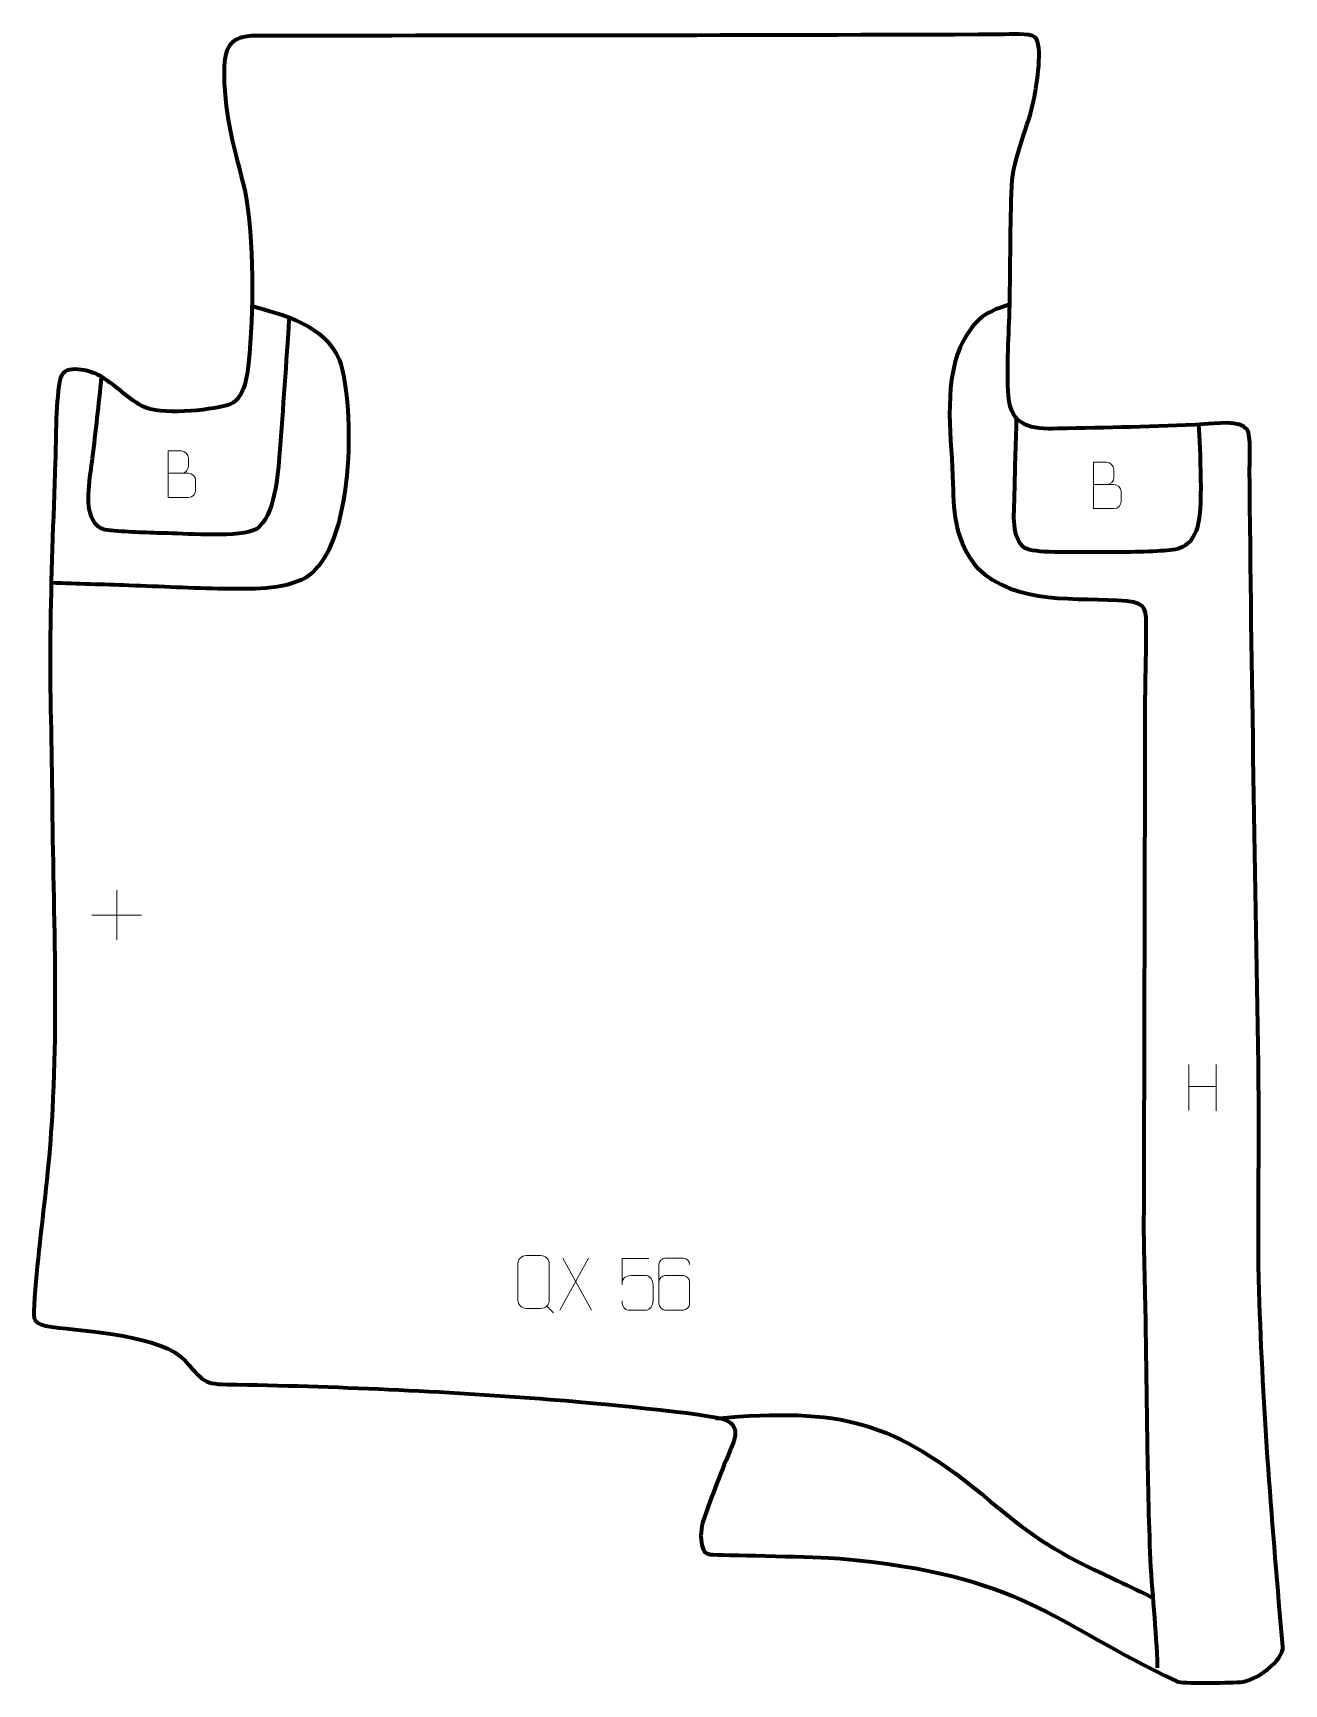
# Model space of a CAD drawing. Header units: millimetres. Extents: x 974 to 1577, y 278 to 1073.
import ezdxf

# ---------------------------------------------------------------- set-up
doc = ezdxf.new("R2010")
doc.units = ezdxf.units.MM
doc.header["$MEASUREMENT"] = 0
doc.layers.add('layer 2', color=7, linetype='Continuous')
doc.layers.add('layer 3', color=7, linetype='Continuous')

msp = doc.modelspace()

# ---------------------------------------------------------------- linework, layer by layer
at = {"layer": 'layer 2', "color": 142, "lineweight": 158}
for points, knots in [([(1079.2734, 941.3425), (1095.1981, 936.9813), (1114.7309, 931.9665), (1121.8568, 915.4133), (1121.8568, 915.4133), (1129.7149, 892.1066), (1129.0216, 824.9194), (1105.8555, 810.4962), (1105.8555, 810.4962), (1095.2903, 804.2388), (1078.4527, 804.9513), (1066.309, 805.048), (1066.309, 805.048), (1051.239, 805.1679), (1035.6567, 806.1219), (1020.5095, 806.6235), (1020.5095, 806.6235), (1008.1576, 807.0325), (995.8056, 807.4414), (983.4537, 807.8504)], [0, 0, 0, 0, 0.16666667, 0.16666667, 0.16666667, 0.16666667, 0.33333333, 0.33333333, 0.33333333, 0.33333333, 0.5, 0.5, 0.5, 0.5, 0.66666667, 0.66666667, 0.66666667, 0.66666667, 1, 1, 1, 1]), ([(1444.6528, 941.8583), (1431.2867, 937.9576), (1426.9377, 933.8468), (1420.8419, 921.3501), (1420.8419, 921.3501), (1412.4629, 901.7335), (1416.7816, 876.7503), (1417.2736, 855.7282), (1417.2736, 855.7282), (1417.6389, 840.1201), (1418.7857, 827.9798), (1428.7396, 815.2189), (1428.7396, 815.2189), (1447.9883, 796.7801), (1476.9311, 801.129), (1501.2189, 799.252), (1501.2189, 799.252), (1510.6355, 798.5243), (1510.1921, 794.0377), (1510.2536, 785.6674), (1510.2536, 785.6674), (1510.3007, 774.7895), (1509.8004, 763.8049), (1509.7781, 752.8373), (1509.7781, 752.8373), (1509.6062, 668.3779), (1509.3665, 583.9216), (1509.1244, 499.4625), (1509.1244, 499.4625), (1509.0887, 487.0043), (1509.5797, 473.9902), (1509.8137, 461.4743), (1509.8137, 461.4743), (1510.5629, 421.3902), (1510.6733, 380.9245), (1512.1371, 340.9051), (1512.1371, 340.9051), (1512.9214, 322.4696), (1515.2554, 303.8985), (1515.7182, 285.5508)], [0, 0, 0, 0, 0.09090909, 0.09090909, 0.09090909, 0.09090909, 0.18181818, 0.18181818, 0.18181818, 0.18181818, 0.27272727, 0.27272727, 0.27272727, 0.27272727, 0.36363636, 0.36363636, 0.36363636, 0.36363636, 0.45454545, 0.45454545, 0.45454545, 0.45454545, 0.54545455, 0.54545455, 0.54545455, 0.54545455, 0.63636364, 0.63636364, 0.63636364, 0.63636364, 0.72727273, 0.72727273, 0.72727273, 0.72727273, 0.81818182, 0.81818182, 0.81818182, 0.81818182, 1, 1, 1, 1]), ([(1097.7855, 935.7955), (1096.2147, 913.9915), (1094.8002, 892.0723), (1093.1205, 870.2923), (1093.1205, 870.2923), (1092.3869, 860.7805), (1090.7944, 839.3198), (1081.9377, 833.7963), (1081.9377, 833.7963), (1074.3385, 829.5442), (1049.2188, 831.5059), (1039.4483, 831.7426), (1039.4483, 831.7426), (1030.2059, 831.9666), (1021.0521, 832.2854), (1011.8324, 833.0261), (1011.8324, 833.0261), (1007.7063, 833.3749), (1005.6874, 834.0405), (1003.3453, 838.0141), (1003.3453, 838.0141), (999.0121, 845.3656), (1002.0769, 859.4575), (1003.0905, 867.8634), (1003.0905, 867.8634), (1004.6582, 880.8633), (1006.0335, 893.8877), (1007.4623, 906.9035)], [0, 0, 0, 0, 0.125, 0.125, 0.125, 0.125, 0.25, 0.25, 0.25, 0.25, 0.375, 0.375, 0.375, 0.375, 0.5, 0.5, 0.5, 0.5, 0.625, 0.625, 0.625, 0.625, 0.75, 0.75, 0.75, 0.75, 1, 1, 1, 1]), ([(1535.5961, 884.1284), (1535.9752, 872.5151), (1538.2423, 842.4275), (1534.4033, 832.8835), (1534.4033, 832.8835), (1530.6674, 823.5957), (1524.3882, 823.6612), (1515.6021, 823.1579), (1515.6021, 823.1579), (1504.682, 822.5323), (1492.3861, 822.6724), (1481.3454, 822.6635), (1481.3454, 822.6635), (1475.832, 822.6511), (1455.7135, 822.0565), (1451.9898, 824.6531), (1451.9898, 824.6531), (1445.2036, 829.3854), (1446.8282, 841.1629), (1446.9418, 848.5561), (1446.9418, 848.5561), (1447.1387, 861.3655), (1447.6958, 874.158), (1447.9536, 886.9652)], [0, 0, 0, 0, 0.14285714, 0.14285714, 0.14285714, 0.14285714, 0.28571429, 0.28571429, 0.28571429, 0.28571429, 0.42857143, 0.42857143, 0.42857143, 0.42857143, 0.57142857, 0.57142857, 0.57142857, 0.57142857, 0.71428571, 0.71428571, 0.71428571, 0.71428571, 1, 1, 1, 1]), ([(1303.1788, 405.6026), (1363.2773, 410.7222), (1388.5322, 405.0728), (1435.1333, 365.7925), (1435.1333, 365.7925), (1457.075, 347.4128), (1468.4453, 340.3309), (1494.449, 328.3799), (1494.449, 328.3799), (1500.4624, 325.6163), (1506.4303, 322.7873), (1512.3155, 319.7584), (1512.3155, 319.7584), (1512.3155, 319.7584), (1513.2069, 319.2996), (1513.2069, 319.2996)], [0, 0, 0, 0, 0.2, 0.2, 0.2, 0.2, 0.4, 0.4, 0.4, 0.4, 0.6, 0.6, 0.6, 0.6, 1, 1, 1, 1])]:
    msp.add_open_spline(points, degree=3, knots=knots, dxfattribs=at)
at = {"layer": 'layer 2', "color": 250, "lineweight": 9}
for points, knots in [([(1039.4495, 860.6428), (1042.7085, 860.6432), (1045.9679, 860.6432), (1049.2276, 860.6428), (1049.2276, 860.6428), (1050.9969, 860.6273), (1052.7198, 859.0723), (1052.7198, 857.2365), (1052.7198, 857.2365), (1052.7195, 856.2257), (1052.7195, 853.4944), (1052.7198, 852.4833), (1052.7198, 852.4833), (1052.7357, 850.8192), (1051.3544, 849.0154), (1049.275, 849.0306), (1049.275, 849.0306), (1046.015, 849.0309), (1042.7553, 849.0309), (1039.496, 849.0306), (1039.496, 849.0306), (1039.496, 856.481), (1039.496, 863.9311), (1039.496, 871.3809), (1039.496, 871.3809), (1041.6221, 871.3809), (1043.7485, 871.3809), (1045.875, 871.3809), (1045.875, 871.3809), (1047.3805, 871.3967), (1049.2585, 869.6855), (1049.2744, 867.9278), (1049.2744, 867.9278), (1049.274, 866.0772), (1049.274, 865.9465), (1049.2744, 864.0956), (1049.2744, 864.0956), (1049.2898, 862.245), (1047.6289, 860.6273), (1045.8285, 860.6428)], [0, 0, 0, 0, 0.09090909, 0.09090909, 0.09090909, 0.09090909, 0.18181818, 0.18181818, 0.18181818, 0.18181818, 0.27272727, 0.27272727, 0.27272727, 0.27272727, 0.36363636, 0.36363636, 0.36363636, 0.36363636, 0.45454545, 0.45454545, 0.45454545, 0.45454545, 0.54545455, 0.54545455, 0.54545455, 0.54545455, 0.63636364, 0.63636364, 0.63636364, 0.63636364, 0.72727273, 0.72727273, 0.72727273, 0.72727273, 0.81818182, 0.81818182, 0.81818182, 0.81818182, 1, 1, 1, 1]), ([(1485.0134, 855.2177), (1488.2724, 855.2181), (1491.5318, 855.2181), (1494.7915, 855.2177), (1494.7915, 855.2177), (1496.5608, 855.2022), (1498.2837, 853.6472), (1498.2837, 851.8114), (1498.2837, 851.8114), (1498.2834, 850.8006), (1498.2834, 848.0693), (1498.2837, 847.0582), (1498.2837, 847.0582), (1498.2996, 845.3941), (1496.9183, 843.5903), (1494.8389, 843.6055), (1494.8389, 843.6055), (1491.5789, 843.6058), (1488.3192, 843.6058), (1485.0599, 843.6055), (1485.0599, 843.6055), (1485.0599, 851.0559), (1485.0599, 858.506), (1485.0599, 865.9558), (1485.0599, 865.9558), (1487.186, 865.9558), (1489.3124, 865.9558), (1491.4389, 865.9558), (1491.4389, 865.9558), (1492.9444, 865.9716), (1494.8224, 864.2604), (1494.8383, 862.5027), (1494.8383, 862.5027), (1494.8379, 860.6521), (1494.8379, 860.5214), (1494.8383, 858.6705), (1494.8383, 858.6705), (1494.8537, 856.8199), (1493.1928, 855.2022), (1491.3924, 855.2177)], [0, 0, 0, 0, 0.09090909, 0.09090909, 0.09090909, 0.09090909, 0.18181818, 0.18181818, 0.18181818, 0.18181818, 0.27272727, 0.27272727, 0.27272727, 0.27272727, 0.36363636, 0.36363636, 0.36363636, 0.36363636, 0.45454545, 0.45454545, 0.45454545, 0.45454545, 0.54545455, 0.54545455, 0.54545455, 0.54545455, 0.63636364, 0.63636364, 0.63636364, 0.63636364, 0.72727273, 0.72727273, 0.72727273, 0.72727273, 0.81818182, 0.81818182, 0.81818182, 0.81818182, 1, 1, 1, 1]), ([(1211.8388, 483.9391), (1214.2066, 483.9391), (1216.5746, 483.9391), (1218.9426, 483.9391), (1218.9426, 483.9391), (1220.9244, 483.9753), (1222.9517, 482.4568), (1222.9788, 479.9752), (1222.9788, 479.9752), (1222.9785, 474.1246), (1222.9785, 468.2737), (1222.9788, 462.4223), (1222.9788, 462.4223), (1222.8366, 460.057), (1221.1291, 458.5507), (1218.9426, 458.5397), (1218.9426, 458.5397), (1216.5686, 458.5402), (1214.1948, 458.5402), (1211.8213, 458.5397), (1211.8213, 458.5397), (1209.8614, 458.4325), (1207.8536, 460.351), (1207.8651, 462.4047), (1207.8651, 462.4047), (1207.8654, 468.2787), (1207.8654, 474.1525), (1207.8651, 480.0259), (1207.8651, 480.0259), (1207.8694, 482.2025), (1209.6476, 483.9528), (1211.8388, 483.9391)], [0, 0, 0, 0, 0.11111111, 0.11111111, 0.11111111, 0.11111111, 0.22222222, 0.22222222, 0.22222222, 0.22222222, 0.33333333, 0.33333333, 0.33333333, 0.33333333, 0.44444444, 0.44444444, 0.44444444, 0.44444444, 0.55555556, 0.55555556, 0.55555556, 0.55555556, 0.66666667, 0.66666667, 0.66666667, 0.66666667, 0.77777778, 0.77777778, 0.77777778, 0.77777778, 1, 1, 1, 1]), ([(1270.8541, 482.6017), (1270.8541, 482.6017), (1258.0024, 482.6017), (1258.0024, 482.6017), (1258.0024, 482.6017), (1258.0027, 478.3711), (1258.0027, 474.1402), (1258.0024, 469.909), (1258.0024, 469.909), (1258.0021, 473.2191), (1259.6331, 474.2909), (1262.4451, 474.3514), (1262.4451, 474.3514), (1264.8847, 474.3517), (1267.3242, 474.3517), (1269.7634, 474.3514), (1269.7634, 474.3514), (1271.4132, 474.3582), (1272.8881, 471.9777), (1272.9166, 469.909), (1272.9166, 469.909), (1272.9163, 467.3217), (1272.9163, 464.7341), (1272.9166, 462.1464), (1272.9166, 462.1464), (1272.9628, 460.187), (1271.4634, 457.7507), (1269.8375, 457.6922), (1269.8375, 457.6922), (1267.881, 457.6925), (1262.986, 457.6925), (1261.029, 457.6922), (1261.029, 457.6922), (1259.1835, 457.6834), (1258.0764, 459.6482), (1258.0556, 462.1993)], [0, 0, 0, 0, 0.1, 0.1, 0.1, 0.1, 0.2, 0.2, 0.2, 0.2, 0.3, 0.3, 0.3, 0.3, 0.4, 0.4, 0.4, 0.4, 0.5, 0.5, 0.5, 0.5, 0.6, 0.6, 0.6, 0.6, 0.7, 0.7, 0.7, 0.7, 0.8, 0.8, 0.8, 0.8, 1, 1, 1, 1]), ([(1290.5545, 479.7262), (1290.5304, 481.0657), (1289.1742, 482.7189), (1287.6023, 482.6846), (1287.6023, 482.6846), (1284.6175, 482.6843), (1281.6323, 482.6843), (1278.6469, 482.6846), (1278.6469, 482.6846), (1277.4278, 482.6995), (1275.6996, 481.2619), (1275.6946, 479.7262), (1275.6946, 479.7262), (1275.6949, 473.3657), (1275.6949, 467.0049), (1275.6946, 460.6442), (1275.6946, 460.6442), (1275.6993, 459.4813), (1277.4278, 457.7102), (1278.6469, 457.6858), (1278.6469, 457.6858), (1281.6323, 457.6861), (1284.6175, 457.6861), (1287.6023, 457.6858), (1287.6023, 457.6858), (1288.8804, 457.7296), (1290.5501, 459.3441), (1290.5545, 460.6442), (1290.5545, 460.6442), (1290.5545, 464.2275), (1290.5545, 467.8106), (1290.5545, 471.3933), (1290.5545, 471.3933), (1290.516, 472.8715), (1288.9333, 474.3044), (1287.6023, 474.3024), (1287.6023, 474.3024), (1284.6175, 474.3027), (1281.6323, 474.3027), (1278.6469, 474.3024), (1278.6469, 474.3024), (1277.3174, 474.3074), (1275.6744, 472.8001), (1275.7161, 471.3716)], [0, 0, 0, 0, 0.08333333, 0.08333333, 0.08333333, 0.08333333, 0.16666667, 0.16666667, 0.16666667, 0.16666667, 0.25, 0.25, 0.25, 0.25, 0.33333333, 0.33333333, 0.33333333, 0.33333333, 0.41666667, 0.41666667, 0.41666667, 0.41666667, 0.5, 0.5, 0.5, 0.5, 0.58333333, 0.58333333, 0.58333333, 0.58333333, 0.66666667, 0.66666667, 0.66666667, 0.66666667, 0.75, 0.75, 0.75, 0.75, 0.83333333, 0.83333333, 0.83333333, 0.83333333, 1, 1, 1, 1])]:
    msp.add_open_spline(points, degree=3, knots=knots, dxfattribs=at)
for points in [[(1014.7047, 659.9071), (1014.7047, 659.9071), (1014.7047, 635.9292), (1014.7047, 635.9292)], [(1002.7158, 647.9181), (1002.7158, 647.9181), (1026.6937, 647.9181), (1026.6937, 647.9181)], [(1530.9549, 576.0104), (1530.9549, 576.0104), (1530.9549, 553.8177), (1530.9549, 553.8177)], [(1544.0706, 576.0104), (1544.0706, 576.0104), (1544.0706, 553.6601), (1544.0706, 553.6601)], [(1530.9724, 565.368), (1530.9724, 565.368), (1544.0706, 565.368), (1544.0706, 565.368)], [(1241.8378, 482.6621), (1241.8378, 482.6621), (1228.0972, 457.7663), (1228.0972, 457.7663)], [(1229.5518, 482.6621), (1229.5518, 482.6621), (1243.2924, 457.7086), (1243.2924, 457.7086)], [(1221.7689, 459.6377), (1221.7689, 459.6377), (1224.9791, 456.4308), (1224.9791, 456.4308)]]:
    msp.add_open_spline(points, degree=3, dxfattribs=at)
at = {"layer": 'layer 3', "color": 242, "lineweight": 158}
msp.add_open_spline([(1228.0415, 414.3454), (1176.8362, 418.515), (1124.2676, 420.9265), (1072.8983, 421.8689), (1072.8983, 421.8689), (1056.9425, 422.125), (1057.7827, 421.726), (1047.7896, 433.2052), (1047.7896, 433.2052), (1036.898, 445.6414), (999.7729, 447.5469), (983.4899, 449.6161), (983.4899, 449.6161), (974.4151, 450.9913), (974.4667, 452.5472), (974.9399, 460.1297), (974.9399, 460.1297), (976.1744, 479.9117), (978.8956, 500.4272), (981.0248, 520.21), (981.0248, 520.21), (987.507, 581.2903), (984.2231, 640.4399), (983.6508, 701.5553), (983.6508, 701.5553), (983.4423, 728.456), (982.4001, 755.6469), (982.7034, 782.4715), (982.7034, 782.4715), (983.0413, 810.1984), (984.1445, 838.421), (985.1307, 866.1587), (985.1307, 866.1587), (985.5118, 876.7374), (985.2637, 897.2206), (987.628, 906.5556), (987.628, 906.5556), (989.5635, 913.5919), (1002.014, 910.1457), (1006.4214, 907.6396), (1006.4214, 907.6396), (1013.5082, 903.6099), (1019.2998, 897.3301), (1026.9617, 892.9364), (1026.9617, 892.9364), (1036.0551, 888.3442), (1058.4282, 890.8821), (1068.2807, 893.4379), (1068.2807, 893.4379), (1076.0654, 896.0606), (1077.4388, 906.6112), (1078.1397, 913.6385), (1078.1397, 913.6385), (1080.5633, 937.9378), (1080.9501, 973.0638), (1076.3799, 996.8958), (1076.3799, 996.8958), (1071.3591, 1017.6884), (1066.7224, 1030.6159), (1066.4094, 1052.7093), (1066.4094, 1052.7093), (1066.5371, 1063.628), (1067.3754, 1070.3086), (1079.5581, 1071.2249), (1079.5581, 1071.2249), (1199.9387, 1071.4697), (1320.3203, 1071.3703), (1440.7002, 1071.904), (1440.7002, 1071.904), (1444.1521, 1071.9193), (1454.4958, 1072.6175), (1456.7821, 1070.6292), (1456.7821, 1070.6292), (1460.9683, 1066.9886), (1457.5374, 1047.2124), (1456.5337, 1041.7739), (1456.5337, 1041.7739), (1453.8842, 1027.4172), (1446.2231, 1013.2334), (1445.6554, 999.0258), (1445.6554, 999.0258), (1444.8976, 980.0634), (1445.022, 960.678), (1444.6382, 941.6526), (1444.6382, 941.6526), (1444.3452, 927.5781), (1443.1094, 911.6933), (1444.0864, 897.869), (1444.0864, 897.869), (1445.2239, 882.9269), (1455.1283, 881.8751), (1467.78, 882.1187), (1467.78, 882.1187), (1491.1888, 882.6587), (1514.941, 882.8777), (1538.289, 884.2298), (1538.289, 884.2298), (1542.9884, 884.5247), (1556.0839, 886.4129), (1558.946, 881.7956), (1558.946, 881.7956), (1560.9062, 878.6335), (1560.1229, 867.0273), (1560.1559, 863.025), (1560.1559, 863.025), (1560.9704, 764.2143), (1563.0417, 665.416), (1564.4944, 566.6135), (1564.4944, 566.6135), (1564.9815, 533.3287), (1563.8051, 499.9472), (1564.7627, 466.7668), (1564.7627, 466.7668), (1566.4546, 409.7576), (1571.1414, 352.6771), (1576.1229, 295.6529), (1576.1229, 295.6529), (1576.6922, 289.1357), (1562.9449, 278.8596), (1555.6921, 278.5969), (1555.6921, 278.5969), (1548.4393, 278.3342), (1527.7176, 277.7006), (1524.9901, 278.9895), (1524.9901, 278.9895), (1464.5687, 307.5416), (1451.0486, 330.3877), (1362.8028, 338.0775), (1362.8028, 338.0775), (1351.4397, 339.0676), (1311.8939, 339.6238), (1301.6458, 340.0005), (1301.6458, 340.0005), (1298.0869, 340.1311), (1297.3296, 341.3155), (1296.5574, 344.1295), (1296.5574, 344.1295), (1295.4801, 348.0552), (1296.1149, 353.5398), (1297.0481, 356.2576), (1297.0481, 356.2576), (1301.2495, 368.4933), (1305.935, 380.3062), (1310.8932, 392.2483), (1310.8932, 392.2483), (1312.9535, 397.2106), (1314.0344, 401.6616), (1308.3498, 404.6812), (1308.3498, 404.6812), (1302.2087, 407.9432), (1238.2361, 413.478), (1228.0415, 414.3454)], degree=3, knots=[0, 0, 0, 0, 0.02564103, 0.02564103, 0.02564103, 0.02564103, 0.05128205, 0.05128205, 0.05128205, 0.05128205, 0.07692308, 0.07692308, 0.07692308, 0.07692308, 0.1025641, 0.1025641, 0.1025641, 0.1025641, 0.12820513, 0.12820513, 0.12820513, 0.12820513, 0.15384615, 0.15384615, 0.15384615, 0.15384615, 0.17948718, 0.17948718, 0.17948718, 0.17948718, 0.20512821, 0.20512821, 0.20512821, 0.20512821, 0.23076923, 0.23076923, 0.23076923, 0.23076923, 0.25641026, 0.25641026, 0.25641026, 0.25641026, 0.28205128, 0.28205128, 0.28205128, 0.28205128, 0.30769231, 0.30769231, 0.30769231, 0.30769231, 0.33333333, 0.33333333, 0.33333333, 0.33333333, 0.35897436, 0.35897436, 0.35897436, 0.35897436, 0.38461538, 0.38461538, 0.38461538, 0.38461538, 0.41025641, 0.41025641, 0.41025641, 0.41025641, 0.43589744, 0.43589744, 0.43589744, 0.43589744, 0.46153846, 0.46153846, 0.46153846, 0.46153846, 0.48717949, 0.48717949, 0.48717949, 0.48717949, 0.51282051, 0.51282051, 0.51282051, 0.51282051, 0.53846154, 0.53846154, 0.53846154, 0.53846154, 0.56410256, 0.56410256, 0.56410256, 0.56410256, 0.58974359, 0.58974359, 0.58974359, 0.58974359, 0.61538462, 0.61538462, 0.61538462, 0.61538462, 0.64102564, 0.64102564, 0.64102564, 0.64102564, 0.66666667, 0.66666667, 0.66666667, 0.66666667, 0.69230769, 0.69230769, 0.69230769, 0.69230769, 0.71794872, 0.71794872, 0.71794872, 0.71794872, 0.74358974, 0.74358974, 0.74358974, 0.74358974, 0.76923077, 0.76923077, 0.76923077, 0.76923077, 0.79487179, 0.79487179, 0.79487179, 0.79487179, 0.82051282, 0.82051282, 0.82051282, 0.82051282, 0.84615385, 0.84615385, 0.84615385, 0.84615385, 0.87179487, 0.87179487, 0.87179487, 0.87179487, 0.8974359, 0.8974359, 0.8974359, 0.8974359, 0.92307692, 0.92307692, 0.92307692, 0.92307692, 0.94871795, 0.94871795, 0.94871795, 0.94871795, 1, 1, 1, 1], dxfattribs=at)

doc.saveas('drawing.dxf')
